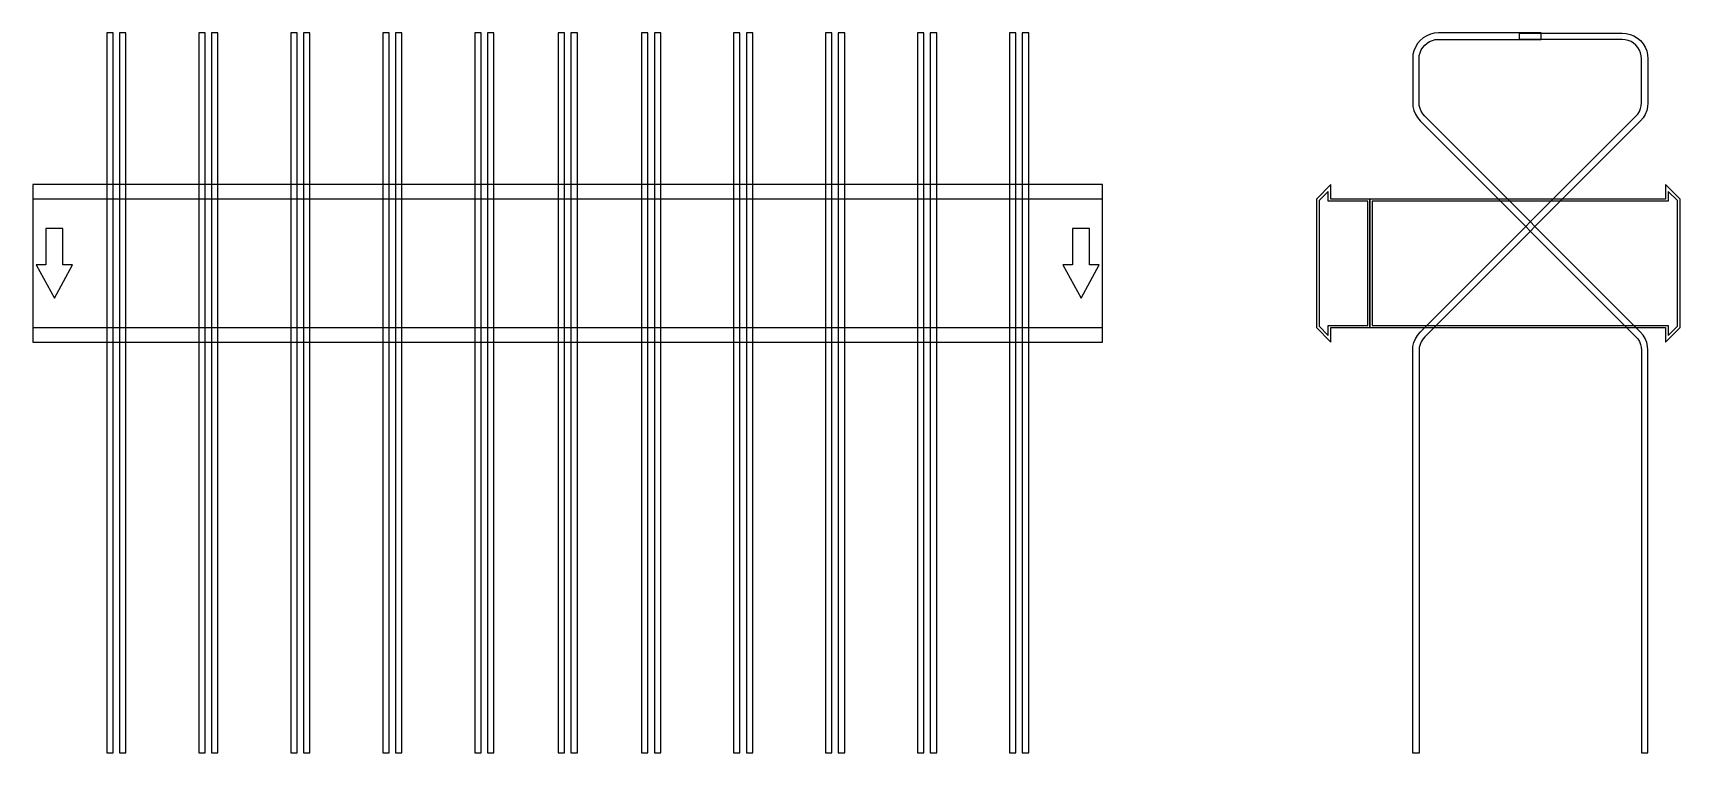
# Model space of a CAD drawing. Extents: x 0 to 1540, y -457 to 215.
import ezdxf

# ---------------------------------------------------------------- set-up
doc = ezdxf.new("R2010")
doc.units = 0
doc.layers.add('Halfen', color=7, linetype='CONTINUOUS')

msp = doc.modelspace()

# ---------------------------------------------------------------- linework, layer by layer
at = {"layer": 'Halfen', "color": 7}
for points in [[(75, -457.177), (75, 215.147), (69, 215.147), (69, -457.177)], [(87, -457.177), (87, 215.147), (81, 215.147), (81, -457.177)], [(161, -457.177), (161, 215.147), (155, 215.147), (155, -457.177)], [(173, -457.177), (173, 215.147), (167, 215.147), (167, -457.177)], [(247, -457.177), (247, 215.147), (241, 215.147), (241, -457.177)], [(259, -457.177), (259, 215.147), (253, 215.147), (253, -457.177)], [(333, -457.177), (333, 215.147), (327, 215.147), (327, -457.177)], [(345, -457.177), (345, 215.147), (339, 215.147), (339, -457.177)], [(419, -457.177), (419, 215.147), (413, 215.147), (413, -457.177)], [(431, -457.177), (431, 215.147), (425, 215.147), (425, -457.177)], [(497, -457.177), (497, 215.147), (491, 215.147), (491, -457.177)], [(509, -457.177), (509, 215.147), (503, 215.147), (503, -457.177)], [(575, -457.177), (575, 215.147), (569, 215.147), (569, -457.177)], [(587, -457.177), (587, 215.147), (581, 215.147), (581, -457.177)], [(661, -457.177), (661, 215.147), (655, 215.147), (655, -457.177)], [(673, -457.177), (673, 215.147), (667, 215.147), (667, -457.177)], [(747, -457.177), (747, 215.147), (741, 215.147), (741, -457.177)], [(759, -457.177), (759, 215.147), (753, 215.147), (753, -457.177)], [(833, -457.177), (833, 215.147), (827, 215.147), (827, -457.177)], [(845, -457.177), (845, 215.147), (839, 215.147), (839, -457.177)], [(919, -457.177), (919, 215.147), (913, 215.147), (913, -457.177)], [(931, -457.177), (931, 215.147), (925, 215.147), (925, -457.177)], [(1510, -457.177), (1510, -81.213), (1509.705, -77.459), (1508.825, -73.797), (1507.384, -70.317), (1505.416, -67.106), (1502.971, -64.243), (1301.272, 137.456), (1299.438, 139.604), (1297.962, 142.012), (1296.881, 144.621), (1296.222, 147.368), (1296, 150.184), (1296, 191.147), (1296.222, 193.963), (1296.881, 196.71), (1297.962, 199.319), (1299.438, 201.728), (1301.272, 203.875), (1303.42, 205.71), (1305.828, 207.186), (1308.438, 208.266), (1311.184, 208.926), (1314, 209.147), (1410, 209.147), (1410, 215.147), (1314, 215.147), (1310.246, 214.852), (1306.584, 213.973), (1303.104, 212.532), (1299.893, 210.564), (1297.029, 208.118), (1294.584, 205.254), (1292.616, 202.043), (1291.175, 198.564), (1290.295, 194.902), (1290, 191.147), (1290, 150.184), (1290.295, 146.429), (1291.175, 142.767), (1292.616, 139.288), (1294.584, 136.077), (1297.029, 133.213), (1498.728, -68.485), (1500.562, -70.633), (1502.038, -73.041), (1503.119, -75.651), (1503.778, -78.397), (1504, -81.213), (1504, -457.177)], [(1290, -457.324), (1290, -81.361), (1290.295, -77.606), (1291.175, -73.944), (1292.616, -70.465), (1294.584, -67.254), (1297.029, -64.39), (1498.728, 137.308), (1500.562, 139.456), (1502.038, 141.865), (1503.119, 144.474), (1503.778, 147.221), (1504, 150.036), (1504, 191), (1503.778, 193.816), (1503.119, 196.562), (1502.038, 199.172), (1500.562, 201.58), (1498.728, 203.728), (1496.58, 205.562), (1494.172, 207.038), (1491.562, 208.119), (1488.816, 208.778), (1486, 209), (1390, 209), (1390, 215), (1486, 215), (1489.754, 214.705), (1493.416, 213.825), (1496.896, 212.384), (1500.107, 210.416), (1502.971, 207.971), (1505.416, 205.107), (1507.384, 201.896), (1508.825, 198.416), (1509.705, 194.754), (1510, 191), (1510, 150.036), (1509.705, 146.282), (1508.825, 142.62), (1507.384, 139.141), (1505.416, 135.929), (1502.971, 133.066), (1301.272, -68.633), (1299.438, -70.78), (1297.962, -73.189), (1296.881, -75.798), (1296.222, -78.545), (1296, -81.361), (1296, -457.324)], [(0, -73.5), (1000, -73.5), (1000, 73.5), (0, 73.5)], [(1250, -60), (1250, 60), (1213.5, 60), (1213.5, 73.5), (1200, 60), (1200, -60), (1213.5, -73.5), (1213.5, -60)], [(1248, -58), (1248, 58), (1211, 58), (1211, 67.25), (1202.5, 58.75), (1202.5, -58.75), (1211, -67.25), (1211, -58)], [(1540, -60), (1540, 60), (1526.5, 73.5), (1526.5, 60), (1250, 60), (1250, -60), (1526.5, -60), (1526.5, -73.5)], [(1537.5, -58.75), (1537.5, 58.75), (1529, 67.25), (1529, 58), (1252, 58), (1252, -58), (1529, -58), (1529, -67.25)], [(0, -60), (1000, -60), (1000, 60), (0, 60)], [(20, -32.5), (37, -1.5), (28, -1.5), (28, 32.5), (12, 32.5), (12, -1.5), (3, -1.5)], [(980, -32.5), (997, -1.5), (988, -1.5), (988, 32.5), (972, 32.5), (972, -1.5), (963, -1.5)]]:
    msp.add_lwpolyline(points, close=True, dxfattribs=at)

doc.saveas('drawing.dxf')
